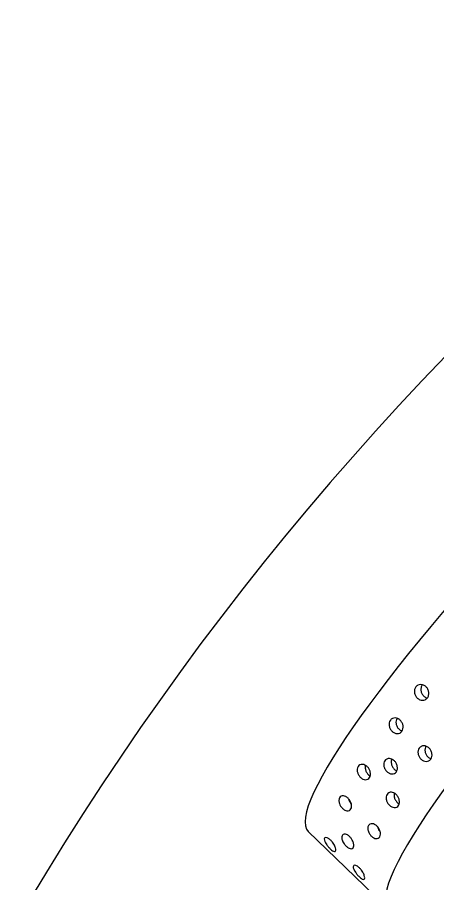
# Model space of a CAD drawing. Extents: x 528 to 612, y 788 to 934.
# Drawn here: x 557.952 to 559.87, y 855.259 to 859.215 of the extents above; entities that cross this region are included whole.
import ezdxf

# ---------------------------------------------------------------- set-up
doc = ezdxf.new("R2010")
doc.units = 0
doc.header["$MEASUREMENT"] = 0
doc.layers.add('1', color=4, linetype='Continuous')

# ---------------------------------------------------------------- blocks, each defined once
blk = doc.blocks.new('2010 FLAIR')
at = {"layer": '1'}
blk.add_line((31.0464, 49.8926), (31.4131, 49.5397), dxfattribs=at)
at = {"layer": '1', "color": 3}
blk.add_arc((41.3989, 42.6685), 13.5225, 91.17859, 178.12207, dxfattribs=at)
at = {"layer": '1', "color": 2}
blk.add_arc((41.1208, 42.9501), 11.3218, 90, 180, dxfattribs=at)
at = {"layer": '1'}
for centre in [(32.3464, 51.2437), (32.7131, 50.8909)]:
    blk.add_ellipse(centre, major_axis=(-1.3, -1.3511), ratio=0.145722, start_param=3.141593, end_param=6.283185, dxfattribs=at)
at = {"layer": '1', "color": 3}
for points, knots in [([(31.5837, 50.5534), (31.587, 50.5502), (31.5899, 50.5462), (31.5943, 50.5375), (31.5957, 50.5328), (31.5969, 50.5237), (31.5966, 50.5188), (31.5943, 50.5098), (31.5923, 50.5057), (31.5872, 50.4993), (31.5838, 50.4965), (31.5761, 50.4927), (31.5717, 50.4918), (31.5635, 50.4919), (31.5591, 50.4928), (31.5508, 50.4964), (31.5468, 50.4991), (31.5402, 50.5054), (31.5372, 50.5094), (31.5328, 50.5181), (31.5314, 50.5228), (31.5301, 50.5318), (31.5303, 50.5367), (31.5326, 50.5457), (31.5346, 50.5498), (31.5397, 50.5563), (31.5431, 50.5591), (31.5508, 50.5628), (31.5552, 50.5638), (31.5635, 50.5637), (31.568, 50.5628), (31.5764, 50.5592), (31.5804, 50.5565), (31.5837, 50.5534)], [0, 0, 0, 0, 0.0138375, 0.0138375, 0.027675, 0.027675, 0.0424425, 0.0424425, 0.0572099, 0.0572099, 0.0720648, 0.0720648, 0.0869196, 0.0869196, 0.1007671, 0.1007671, 0.1146145, 0.1146145, 0.128462, 0.128462, 0.1423095, 0.1423095, 0.1571643, 0.1571643, 0.1720192, 0.1720192, 0.1867866, 0.1867866, 0.201554, 0.201554, 0.2153916, 0.2153916, 0.2292291, 0.2292291, 0.2292291, 0.2292291]), ([(31.5672, 50.5627), (31.567, 50.5625), (31.5668, 50.5622), (31.5641, 50.5587), (31.5621, 50.5546), (31.5599, 50.5456), (31.5597, 50.5407), (31.561, 50.5317), (31.5624, 50.527), (31.5668, 50.5184), (31.5698, 50.5144), (31.5764, 50.508), (31.5804, 50.5053), (31.5861, 50.5029), (31.5877, 50.5023), (31.5892, 50.5019)], [0.05617633, 0.05617633, 0.05617633, 0.05617633, 0.05742541, 0.05742541, 0.07240619, 0.07240619, 0.08738697, 0.08738697, 0.10123039, 0.10123039, 0.11507381, 0.11507381, 0.12891724, 0.12891724, 0.13403982, 0.13403982, 0.13403982, 0.13403982]), ([(31.4657, 50.4006), (31.469, 50.3974), (31.472, 50.3934), (31.4765, 50.3849), (31.478, 50.3803), (31.4795, 50.3713), (31.4795, 50.3664), (31.4775, 50.3574), (31.4757, 50.3533), (31.471, 50.347), (31.4678, 50.3442), (31.4604, 50.3406), (31.4561, 50.3397), (31.4481, 50.34), (31.444, 50.3409), (31.4359, 50.3445), (31.432, 50.3473), (31.4254, 50.3536), (31.4224, 50.3575), (31.4179, 50.366), (31.4163, 50.3706), (31.4147, 50.3795), (31.4147, 50.3845), (31.4166, 50.3935), (31.4184, 50.3975), (31.4231, 50.4039), (31.4263, 50.4067), (31.4338, 50.4103), (31.4381, 50.4112), (31.4461, 50.411), (31.4504, 50.41), (31.4585, 50.4064), (31.4625, 50.4037), (31.4657, 50.4006)], [0, 0, 0, 0, 0.0137992, 0.0137992, 0.0275983, 0.0275983, 0.0432499, 0.0432499, 0.0589015, 0.0589015, 0.0746941, 0.0746941, 0.0904868, 0.0904868, 0.1043038, 0.1043038, 0.1181207, 0.1181207, 0.1319377, 0.1319377, 0.1457547, 0.1457547, 0.1615473, 0.1615473, 0.17734, 0.17734, 0.1929915, 0.1929915, 0.2086431, 0.2086431, 0.2224423, 0.2224423, 0.2362415, 0.2362415, 0.2362415, 0.2362415]), ([(31.4515, 50.4094), (31.4494, 50.4063), (31.4479, 50.4026), (31.4462, 50.3939), (31.4462, 50.3889), (31.4479, 50.38), (31.4495, 50.3755), (31.454, 50.3671), (31.457, 50.3631), (31.4636, 50.3568), (31.4675, 50.3541), (31.4724, 50.3519), (31.4732, 50.3515), (31.4741, 50.3512)], [0.06062855, 0.06062855, 0.06062855, 0.06062855, 0.07544879, 0.07544879, 0.09151617, 0.09151617, 0.10532637, 0.10532637, 0.11913657, 0.11913657, 0.13294677, 0.13294677, 0.13590198, 0.13590198, 0.13590198, 0.13590198]), ([(31.5977, 50.2736), (31.601, 50.2704), (31.604, 50.2664), (31.6085, 50.2579), (31.61, 50.2533), (31.6115, 50.2443), (31.6114, 50.2394), (31.6095, 50.2304), (31.6077, 50.2263), (31.603, 50.22), (31.5998, 50.2172), (31.5923, 50.2136), (31.5881, 50.2127), (31.5801, 50.213), (31.576, 50.2139), (31.5679, 50.2176), (31.5639, 50.2203), (31.5574, 50.2266), (31.5544, 50.2305), (31.5498, 50.2391), (31.5483, 50.2436), (31.5467, 50.2525), (31.5467, 50.2575), (31.5486, 50.2665), (31.5504, 50.2706), (31.5551, 50.2769), (31.5583, 50.2797), (31.5658, 50.2833), (31.5701, 50.2842), (31.5781, 50.284), (31.5823, 50.2831), (31.5905, 50.2794), (31.5945, 50.2767), (31.5977, 50.2736)], [0, 0, 0, 0, 0.0137992, 0.0137992, 0.0275983, 0.0275983, 0.0432499, 0.0432499, 0.0589015, 0.0589015, 0.0746941, 0.0746941, 0.0904868, 0.0904868, 0.1043038, 0.1043038, 0.1181207, 0.1181207, 0.1319377, 0.1319377, 0.1457547, 0.1457547, 0.1615473, 0.1615473, 0.17734, 0.17734, 0.1929915, 0.1929915, 0.2086431, 0.2086431, 0.2224423, 0.2224423, 0.2362415, 0.2362415, 0.2362415, 0.2362415]), ([(31.5835, 50.2824), (31.5814, 50.2793), (31.5798, 50.2756), (31.5782, 50.2669), (31.5782, 50.2619), (31.5799, 50.253), (31.5815, 50.2485), (31.586, 50.2401), (31.589, 50.2361), (31.5956, 50.2298), (31.5995, 50.2271), (31.6044, 50.2249), (31.6052, 50.2245), (31.6061, 50.2242)], [0.06062855, 0.06062855, 0.06062855, 0.06062855, 0.07544879, 0.07544879, 0.09151617, 0.09151617, 0.10532637, 0.10532637, 0.11913657, 0.11913657, 0.13294677, 0.13294677, 0.13590198, 0.13590198, 0.13590198, 0.13590198]), ([(31.3157, 50.1883), (31.319, 50.1852), (31.322, 50.1813), (31.3267, 50.1731), (31.3283, 50.1688), (31.3305, 50.1599), (31.3308, 50.1549), (31.3297, 50.1458), (31.3282, 50.1419), (31.3242, 50.1357), (31.3214, 50.133), (31.3144, 50.1296), (31.3103, 50.1288), (31.3028, 50.1295), (31.2991, 50.1305), (31.2916, 50.1341), (31.2878, 50.1368), (31.2813, 50.1431), (31.2782, 50.147), (31.2735, 50.1551), (31.2718, 50.1593), (31.2695, 50.1681), (31.2691, 50.1732), (31.2702, 50.1823), (31.2716, 50.1863), (31.2756, 50.1924), (31.2784, 50.1951), (31.2854, 50.1986), (31.2895, 50.1994), (31.2972, 50.1988), (31.301, 50.1978), (31.3087, 50.1941), (31.3125, 50.1915), (31.3157, 50.1883)], [0, 0, 0, 0, 0.0137254, 0.0137254, 0.0274508, 0.0274508, 0.0453851, 0.0453851, 0.0633195, 0.0633195, 0.0815469, 0.0815469, 0.0997743, 0.0997743, 0.1135448, 0.1135448, 0.1273153, 0.1273153, 0.1410857, 0.1410857, 0.1548562, 0.1548562, 0.1730836, 0.1730836, 0.191311, 0.191311, 0.2092454, 0.2092454, 0.2271798, 0.2271798, 0.2409052, 0.2409052, 0.2546305, 0.2546305, 0.2546305, 0.2546305]), ([(31.439, 50.2153), (31.4423, 50.2122), (31.4453, 50.2083), (31.4499, 50.1999), (31.4514, 50.1955), (31.4533, 50.1865), (31.4535, 50.1815), (31.4519, 50.1725), (31.4503, 50.1685), (31.446, 50.1622), (31.443, 50.1595), (31.4358, 50.156), (31.4316, 50.1552), (31.4239, 50.1557), (31.42, 50.1566), (31.4122, 50.1603), (31.4083, 50.163), (31.4018, 50.1693), (31.3988, 50.1732), (31.3941, 50.1815), (31.3925, 50.1859), (31.3905, 50.1947), (31.3903, 50.1998), (31.3918, 50.2088), (31.3934, 50.2128), (31.3977, 50.2191), (31.4007, 50.2218), (31.4079, 50.2253), (31.4121, 50.2262), (31.42, 50.2257), (31.424, 50.2248), (31.4319, 50.2212), (31.4357, 50.2185), (31.439, 50.2153)], [0, 0, 0, 0, 0.0137586, 0.0137586, 0.0275172, 0.0275172, 0.044295, 0.044295, 0.0610729, 0.0610729, 0.0780627, 0.0780627, 0.0950526, 0.0950526, 0.108841, 0.108841, 0.1226293, 0.1226293, 0.1364177, 0.1364177, 0.1502061, 0.1502061, 0.167196, 0.167196, 0.1841858, 0.1841858, 0.2009637, 0.2009637, 0.2177415, 0.2177415, 0.2315001, 0.2315001, 0.2452587, 0.2452587, 0.2452587, 0.2452587]), ([(31.4275, 50.2232), (31.4262, 50.2206), (31.4253, 50.2176), (31.4242, 50.2099), (31.4245, 50.2049), (31.4267, 50.196), (31.4283, 50.1917), (31.4329, 50.1835), (31.436, 50.1796), (31.4425, 50.1733), (31.4463, 50.1706), (31.4501, 50.1688)], [0.06697775, 0.06697775, 0.06697775, 0.06697775, 0.07946388, 0.07946388, 0.09696122, 0.09696122, 0.11074218, 0.11074218, 0.12452314, 0.12452314, 0.13823061, 0.13823061, 0.13823061, 0.13823061]), ([(31.3072, 50.1947), (31.3066, 50.1928), (31.3062, 50.1908), (31.3056, 50.1841), (31.3061, 50.179), (31.3086, 50.1702), (31.3103, 50.166), (31.3151, 50.1581), (31.3181, 50.1542), (31.3238, 50.1488), (31.3264, 50.1467), (31.3291, 50.1451)], [0.07459591, 0.07459591, 0.07459591, 0.07459591, 0.08376941, 0.08376941, 0.10280122, 0.10280122, 0.11656798, 0.11656798, 0.13033474, 0.13033474, 0.14038295, 0.14038295, 0.14038295, 0.14038295]), ([(31.2276, 50.0445), (31.2308, 50.0414), (31.2338, 50.0376), (31.2386, 50.0298), (31.2404, 50.0259), (31.2434, 50.017), (31.2441, 50.0118), (31.2437, 50.0027), (31.2427, 49.9988), (31.2395, 49.9929), (31.237, 49.9903), (31.2307, 49.9871), (31.2269, 49.9865), (31.2198, 49.9876), (31.2165, 49.9886), (31.2113, 49.9914), (31.2096, 49.9925), (31.2061, 49.995), (31.2044, 49.9965), (31.2011, 49.9996), (31.1995, 50.0013), (31.1966, 50.005), (31.1952, 50.0069), (31.1916, 50.0126), (31.1897, 50.0165), (31.1866, 50.0252), (31.1857, 50.0304), (31.1859, 50.0395), (31.1869, 50.0434), (31.1901, 50.0494), (31.1925, 50.052), (31.1989, 50.0553), (31.2029, 50.0559), (31.2102, 50.0549), (31.2136, 50.0539), (31.2207, 50.0503), (31.2243, 50.0476), (31.2276, 50.0445)], [0, 0, 0, 0, 0.0136716, 0.0136716, 0.0273431, 0.0273431, 0.0484006, 0.0484006, 0.0694582, 0.0694582, 0.0910856, 0.0910856, 0.1127131, 0.1127131, 0.1264894, 0.1264894, 0.1333775, 0.1333775, 0.1402657, 0.1402657, 0.1471538, 0.1471538, 0.154042, 0.154042, 0.1678183, 0.1678183, 0.1894457, 0.1894457, 0.2110732, 0.2110732, 0.2321307, 0.2321307, 0.2531882, 0.2531882, 0.2668598, 0.2668598, 0.2805313, 0.2805313, 0.2805313, 0.2805313]), ([(31.23, 50.0419), (31.2306, 50.039), (31.2316, 50.0359), (31.2342, 50.0294), (31.2361, 50.0257), (31.2398, 50.0202), (31.2411, 50.0183), (31.2428, 50.0163), (31.243, 50.016), (31.2433, 50.0158)], [0.10627562, 0.10627562, 0.10627562, 0.10627562, 0.12011122, 0.12011122, 0.13392931, 0.13392931, 0.14083836, 0.14083836, 0.14184706, 0.14184706, 0.14184706, 0.14184706]), ([(31.4477, 50.0613), (31.451, 50.0582), (31.454, 50.0543), (31.4586, 50.0461), (31.4603, 50.0418), (31.4625, 50.0329), (31.4628, 50.0279), (31.4616, 50.0188), (31.4602, 50.0149), (31.4562, 50.0087), (31.4533, 50.006), (31.4464, 50.0026), (31.4423, 50.0018), (31.4348, 50.0025), (31.4311, 50.0035), (31.4236, 50.0071), (31.4198, 50.0098), (31.4132, 50.0161), (31.4102, 50.02), (31.4055, 50.0281), (31.4038, 50.0323), (31.4015, 50.0411), (31.4011, 50.0462), (31.4022, 50.0553), (31.4036, 50.0593), (31.4076, 50.0654), (31.4104, 50.0681), (31.4174, 50.0716), (31.4215, 50.0724), (31.4292, 50.0718), (31.433, 50.0708), (31.4406, 50.0672), (31.4445, 50.0645), (31.4477, 50.0613)], [0, 0, 0, 0, 0.0137254, 0.0137254, 0.0274508, 0.0274508, 0.0453851, 0.0453851, 0.0633195, 0.0633195, 0.0815469, 0.0815469, 0.0997743, 0.0997743, 0.1135448, 0.1135448, 0.1273153, 0.1273153, 0.1410857, 0.1410857, 0.1548562, 0.1548562, 0.1730836, 0.1730836, 0.191311, 0.191311, 0.2092454, 0.2092454, 0.2271798, 0.2271798, 0.2409052, 0.2409052, 0.2546305, 0.2546305, 0.2546305, 0.2546305]), ([(31.4392, 50.0677), (31.4386, 50.0659), (31.4382, 50.0638), (31.4376, 50.0571), (31.4381, 50.052), (31.4406, 50.0432), (31.4423, 50.0391), (31.4471, 50.0311), (31.4501, 50.0272), (31.4558, 50.0218), (31.4584, 50.0197), (31.4611, 50.0181)], [0.07459591, 0.07459591, 0.07459591, 0.07459591, 0.08376941, 0.08376941, 0.10280122, 0.10280122, 0.11656798, 0.11656798, 0.13033474, 0.13033474, 0.14038295, 0.14038295, 0.14038295, 0.14038295]), ([(31.3596, 49.9175), (31.3628, 49.9144), (31.3658, 49.9106), (31.3706, 49.9028), (31.3724, 49.8989), (31.3753, 49.89), (31.3761, 49.8848), (31.3757, 49.8757), (31.3747, 49.8718), (31.3714, 49.8659), (31.369, 49.8633), (31.3627, 49.8601), (31.3589, 49.8595), (31.3518, 49.8606), (31.3485, 49.8616), (31.3433, 49.8644), (31.3416, 49.8655), (31.3381, 49.868), (31.3363, 49.8695), (31.3331, 49.8726), (31.3315, 49.8743), (31.3286, 49.878), (31.3272, 49.8799), (31.3236, 49.8856), (31.3217, 49.8895), (31.3186, 49.8982), (31.3177, 49.9034), (31.3179, 49.9125), (31.3189, 49.9164), (31.3221, 49.9224), (31.3245, 49.925), (31.3309, 49.9283), (31.3348, 49.9289), (31.3422, 49.9279), (31.3456, 49.9269), (31.3526, 49.9233), (31.3563, 49.9206), (31.3596, 49.9175)], [0, 0, 0, 0, 0.0136716, 0.0136716, 0.0273431, 0.0273431, 0.0484006, 0.0484006, 0.0694582, 0.0694582, 0.0910856, 0.0910856, 0.1127131, 0.1127131, 0.1264894, 0.1264894, 0.1333775, 0.1333775, 0.1402657, 0.1402657, 0.1471538, 0.1471538, 0.154042, 0.154042, 0.1678183, 0.1678183, 0.1894457, 0.1894457, 0.2110732, 0.2110732, 0.2321307, 0.2321307, 0.2531882, 0.2531882, 0.2668598, 0.2668598, 0.2805313, 0.2805313, 0.2805313, 0.2805313]), ([(31.2349, 49.8695), (31.2365, 49.868), (31.2381, 49.8663), (31.241, 49.8628), (31.2424, 49.861), (31.246, 49.8556), (31.2479, 49.852), (31.2519, 49.8431), (31.2533, 49.8378), (31.2542, 49.8287), (31.2537, 49.825), (31.2516, 49.8193), (31.2498, 49.8168), (31.2445, 49.814), (31.2411, 49.8137), (31.2346, 49.8154), (31.2319, 49.8165), (31.2274, 49.8192), (31.2258, 49.8203), (31.2225, 49.8228), (31.2209, 49.8242), (31.2175, 49.8274), (31.216, 49.8291), (31.213, 49.8326), (31.2116, 49.8343), (31.2079, 49.8396), (31.2059, 49.843), (31.2016, 49.8517), (31.2, 49.8569), (31.1987, 49.866), (31.1991, 49.8698), (31.2011, 49.8755), (31.2029, 49.878), (31.2084, 49.8809), (31.212, 49.8815), (31.2189, 49.8799), (31.2218, 49.8788), (31.2266, 49.8761), (31.2283, 49.875), (31.2316, 49.8725), (31.2333, 49.8711), (31.2349, 49.8695)], [0, 0, 0, 0, 0.0068348, 0.0068348, 0.0136695, 0.0136695, 0.027339, 0.027339, 0.0535624, 0.0535624, 0.0797858, 0.0797858, 0.1072813, 0.1072813, 0.1347768, 0.1347768, 0.1487269, 0.1487269, 0.155702, 0.155702, 0.162677, 0.162677, 0.1696521, 0.1696521, 0.1766272, 0.1766272, 0.1905773, 0.1905773, 0.2180728, 0.2180728, 0.2455682, 0.2455682, 0.2717917, 0.2717917, 0.2980151, 0.2980151, 0.3116846, 0.3116846, 0.3185193, 0.3185193, 0.3253541, 0.3253541, 0.3253541, 0.3253541]), ([(31.362, 49.9149), (31.3626, 49.912), (31.3636, 49.9089), (31.3662, 49.9025), (31.3681, 49.8987), (31.3718, 49.8932), (31.3731, 49.8913), (31.3748, 49.8893), (31.375, 49.889), (31.3752, 49.8888)], [0.10627562, 0.10627562, 0.10627562, 0.10627562, 0.12011122, 0.12011122, 0.13392931, 0.13392931, 0.14083836, 0.14083836, 0.14184706, 0.14184706, 0.14184706, 0.14184706]), ([(31.1477, 49.8534), (31.1493, 49.8518), (31.1509, 49.8502), (31.1538, 49.8469), (31.1552, 49.8452), (31.1589, 49.8403), (31.161, 49.8372), (31.1664, 49.8281), (31.1686, 49.8228), (31.1713, 49.8139), (31.1718, 49.8104), (31.1714, 49.8024), (31.1687, 49.799), (31.1588, 49.8037), (31.1561, 49.8054), (31.1518, 49.8087), (31.1507, 49.8096), (31.1484, 49.8117), (31.1472, 49.8128), (31.1448, 49.815), (31.1436, 49.8163), (31.1412, 49.8188), (31.1401, 49.82), (31.1356, 49.8251), (31.1326, 49.8289), (31.1217, 49.8442), (31.1188, 49.853), (31.1192, 49.861), (31.1201, 49.8632), (31.124, 49.8657), (31.127, 49.866), (31.1335, 49.8637), (31.1358, 49.8626), (31.1399, 49.8599), (31.1414, 49.8588), (31.1445, 49.8564), (31.1461, 49.855), (31.1477, 49.8534)], [0, 0, 0, 0, 0.0069049, 0.0069049, 0.0138098, 0.0138098, 0.0276196, 0.0276196, 0.0621946, 0.0621946, 0.0967696, 0.0967696, 0.172591, 0.172591, 0.1905104, 0.1905104, 0.1954315, 0.1954315, 0.2003527, 0.2003527, 0.2052739, 0.2052739, 0.2101951, 0.2101951, 0.2281145, 0.2281145, 0.3039359, 0.3039359, 0.3385109, 0.3385109, 0.3730859, 0.3730859, 0.3868957, 0.3868957, 0.3938006, 0.3938006, 0.4007055, 0.4007055, 0.4007055, 0.4007055]), ([(31.2797, 49.7264), (31.2813, 49.7248), (31.2829, 49.7232), (31.2858, 49.7199), (31.2872, 49.7182), (31.2909, 49.7133), (31.2929, 49.7102), (31.2984, 49.7011), (31.3006, 49.6958), (31.3033, 49.6869), (31.3038, 49.6835), (31.3033, 49.6754), (31.3007, 49.672), (31.2908, 49.6767), (31.2881, 49.6784), (31.2838, 49.6817), (31.2827, 49.6826), (31.2804, 49.6847), (31.2792, 49.6858), (31.2768, 49.688), (31.2756, 49.6893), (31.2732, 49.6918), (31.2721, 49.693), (31.2676, 49.6981), (31.2646, 49.7019), (31.2537, 49.7172), (31.2508, 49.726), (31.2512, 49.734), (31.2521, 49.7362), (31.256, 49.7387), (31.259, 49.739), (31.2655, 49.7367), (31.2678, 49.7356), (31.2719, 49.7329), (31.2734, 49.7318), (31.2764, 49.7294), (31.278, 49.728), (31.2797, 49.7264)], [0, 0, 0, 0, 0.0069049, 0.0069049, 0.0138098, 0.0138098, 0.0276196, 0.0276196, 0.0621946, 0.0621946, 0.0967696, 0.0967696, 0.172591, 0.172591, 0.1905104, 0.1905104, 0.1954315, 0.1954315, 0.2003527, 0.2003527, 0.2052739, 0.2052739, 0.2101951, 0.2101951, 0.2281145, 0.2281145, 0.3039359, 0.3039359, 0.3385109, 0.3385109, 0.3730859, 0.3730859, 0.3868957, 0.3868957, 0.3938006, 0.3938006, 0.4007055, 0.4007055, 0.4007055, 0.4007055])]:
    blk.add_open_spline(points, degree=3, knots=knots, dxfattribs=at)

msp = doc.modelspace()

# ---------------------------------------------------------------- block references
at = {"layer": '1'}
msp.add_blockref('2010 FLAIR', (528.2336, 805.6045), dxfattribs=at)

doc.saveas('drawing.dxf')
